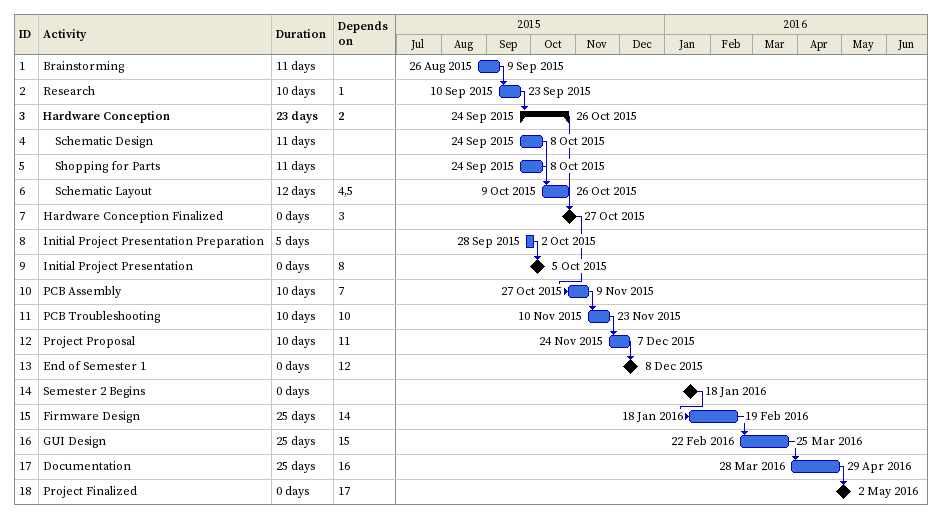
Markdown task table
| ID | Level | Task | Duration | Start | Finish | Predecessors |
|---|---|---|---|---|---|---|
| 1 | 1 | Brainstorming | 11d | 2015-08-26 | 2015-09-09 |  |
| 2 | 1 | Research | 10d | 2015-09-10 | 2015-09-23 | 1 |
| 3 | 1 | **Hardware Conception** | 23d | 2015-09-24 | 2015-10-26 | 2 |
| 4 | 2 | Schematic Design | 11d | 2015-09-24 | 2015-10-08 |  |
| 5 | 2 | Shopping for Parts | 11d | 2015-09-24 | 2015-10-08 |  |
| 6 | 2 | Schematic Layout | 12d | 2015-10-09 | 2015-10-26 | 4, 5 |
| 7 | 1 | Hardware Conception Finalized | 0d | 2015-10-27 | 2015-10-27 | 3 |
| 8 | 1 | Initial Project Presentation Preparation | 5d | 2015-09-28 | 2015-10-02 |  |
| 9 | 1 | Initial Project Presentation | 0d | 2015-10-05 | 2015-10-05 | 8 |
| 10 | 1 | PCB Assembly | 10d | 2015-10-27 | 2015-11-09 | 7 |
| 11 | 1 | PCB Troubleshooting | 10d | 2015-11-10 | 2015-11-23 | 10 |
| 12 | 1 | Project Proposal | 10d | 2015-11-24 | 2015-12-07 | 11 |
| 13 | 1 | End of Semester 1 | 0d | 2015-12-08 | 2015-12-08 | 12 |
| 14 | 1 | Semester 2 Begins | 0d | 2016-01-18 | 2016-01-18 |  |
| 15 | 1 | Firmware Design | 25d | 2016-01-18 | 2016-02-19 | 14 |
| 16 | 1 | GUI Design | 25d | 2016-02-22 | 2016-03-25 | 15 |
| 17 | 1 | Documentation | 25d | 2016-03-28 | 2016-04-29 | 16 |
| 18 | 1 | Project Finalized | 0d | 2016-05-02 | 2016-05-02 | 17 |
